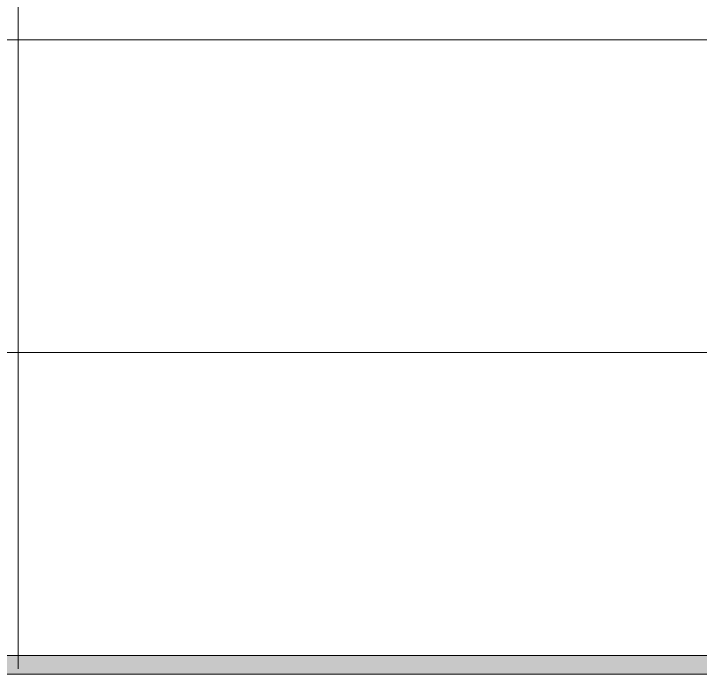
# Model space of a CAD drawing. Header units: millimetres. Extents: x 0 to 829, y 0 to 586.
# Drawn here: x 784.44 to 799.97, y 108.73 to 123.67 of the extents above; entities that cross this region are included whole.
import ezdxf

# ---------------------------------------------------------------- set-up
doc = ezdxf.new("R2010")
doc.units = ezdxf.units.MM

msp = doc.modelspace()

# ---------------------------------------------------------------- hatches: boundary and pattern name
h = msp.add_hatch(color=0)
h.dxf.hatch_style = 2
h.paths.add_polyline_path([(769.958667, 108.726111), (769.958667, 109.149444), (819.294639, 109.149444), (819.294639, 108.726111)])

# ---------------------------------------------------------------- linework, layer by layer
at = {"color": 0, "lineweight": 0}
for points in [[(784.535444, 108.846056), (784.535444, 165.399861)], [(769.958667, 123.077111), (784.535444, 123.077111)], [(784.535444, 123.077111), (819.294639, 123.077111)], [(769.958667, 116.007444), (819.294639, 116.007444)]]:
    msp.add_lwpolyline(points, dxfattribs=at)
msp.add_lwpolyline([(769.958667, 108.726111), (769.958667, 109.149444), (819.294639, 109.149444), (819.294639, 108.726111)], close=True, dxfattribs=at)

doc.saveas('drawing.dxf')
